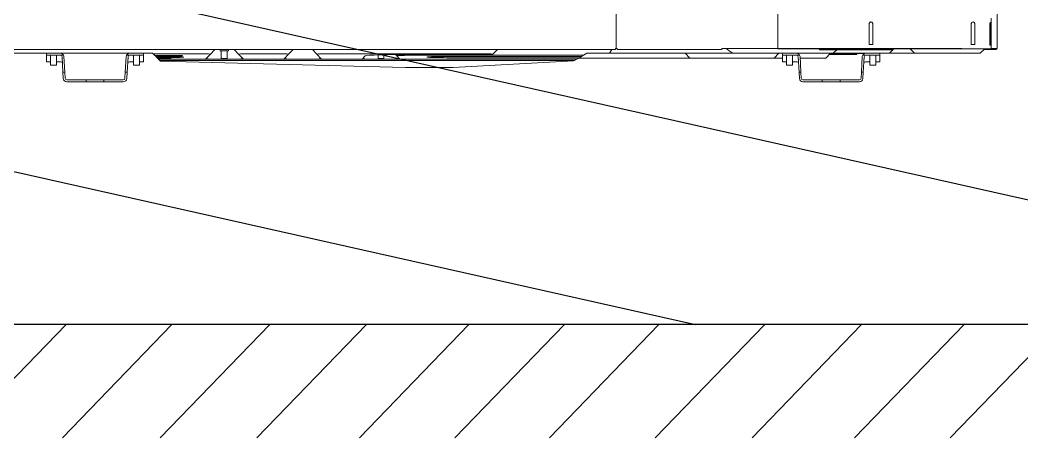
# Model space of a CAD drawing. Header units: millimetres. Extents: x -5096 to 255006, y -2833 to 77941.
# Drawn here: x 213182 to 215406, y 33315 to 34242 of the extents above; entities that cross this region are included whole.
import ezdxf

# ---------------------------------------------------------------- set-up
doc = ezdxf.new("R2010")
doc.units = ezdxf.units.MM
doc.layers.add('图框', color=7, linetype='Continuous', lineweight=0)

# ---------------------------------------------------------------- blocks, each defined once
blk = doc.blocks.new('A$C502410BE')
for p, q in [((13107.1, 6070.3), (17187.6, 5153.9)), ((13107.1, 5627.7), (15672.7, 5051.5)), ((20008.7, 5051.5), (10620.3, 5051.5)), ((14275.4, 5051.5), (14032.1, 4799.9)), ((14510.5, 5051.5), (14267.3, 4799.9)), ((14727.6, 5051.5), (14484.4, 4799.9)), ((14942.5, 5051.5), (14699.2, 4799.9)), ((15169.9, 5051.5), (14926.7, 4799.9)), ((15382.1, 5051.5), (15138.8, 4799.9)), ((15591.6, 5051.5), (15348.4, 4799.9)), ((15826.8, 5051.5), (15583.6, 4799.9)), ((16041.6, 5051.5), (15798.4, 4799.9)), ((16269.1, 5051.5), (16025.8, 4799.9)), ((16481.2, 5051.5), (16238, 4799.9))]:
    blk.add_line(p, q)
at = {"layer": '图框', "color": 1, "linetype": 'Continuous'}
for p, q in [((15497, 5664.1), (15497, 9080.1)), ((15497, 9079.1), (15497, 5664.1)), ((16342.5, 6077.9), (16342.5, 5664.1)), ((15855.4, 5971.2), (15855.4, 5664.1)), ((16058.4, 5719.4), (16058.4, 5673.3)), ((16060, 5722.6), (16064.7, 5722.6)), ((16066.3, 5673.3), (16066.3, 5719.4)), ((16285.1, 5719.4), (16285.1, 5673.3)), ((16293, 5673.3), (16293, 5719.4)), ((16326.4, 5719), (16326.3, 5718.7)), ((16326.3, 5718.7), (16326.3, 5718.3)), ((16326.3, 5718.3), (16326.3, 5718)), ((16326.3, 5718), (16326.3, 5717.6)), ((16326.3, 5717.6), (16326.3, 5671.5)), ((16326.5, 5719.7), (16326.4, 5719.4)), ((16326.4, 5719.4), (16326.4, 5719)), ((16326.4, 5718.9), (16326.4, 5719)), ((16326.4, 5718.7), (16326.4, 5718.9)), ((16326.4, 5718.6), (16326.4, 5718.7)), ((16326.4, 5718.5), (16326.4, 5718.6)), ((16326.4, 5718.3), (16326.4, 5718.5)), ((16326.4, 5718.2), (16326.4, 5718.3)), ((16326.4, 5718), (16326.4, 5718.2)), ((16326.4, 5717.9), (16326.4, 5718)), ((16326.4, 5717.7), (16326.4, 5717.9)), ((16326.4, 5717.6), (16326.4, 5717.7)), ((16326.4, 5671.5), (16326.4, 5717.6)), ((16326.6, 5720.3), (16326.5, 5720)), ((16326.5, 5720), (16326.5, 5719.7)), ((16326.7, 5720.5), (16326.6, 5720.3)), ((16326.8, 5720.8), (16326.7, 5720.5)), ((16326.9, 5721), (16326.8, 5720.8)), ((16327, 5721.1), (16326.9, 5721)), ((16327.1, 5721.3), (16327, 5721.1)), ((16327.2, 5721.5), (16327.1, 5721.4)), ((16327.1, 5721.4), (16327.1, 5721.3)), ((16327.3, 5721.5), (16327.2, 5721.5)), ((16327.4, 5721.5), (16327.3, 5721.5)), ((16327.5, 5721.5), (16327.4, 5721.5)), ((16327.6, 5721.5), (16327.5, 5721.5)), ((16327.7, 5721.4), (16327.6, 5721.5)), ((16327.8, 5721.3), (16327.7, 5721.4)), ((16327.8, 5721.1), (16327.8, 5721.3)), ((16327.9, 5721), (16327.8, 5721.1)), ((16328, 5720.8), (16327.9, 5721)), ((16328, 5720.5), (16328, 5720.8)), ((16328.1, 5720.3), (16328, 5720.5)), ((16328.1, 5720), (16328.1, 5720.3)), ((16328.2, 5719.7), (16328.1, 5720)), ((16328.2, 5719.4), (16328.2, 5719.7)), ((16328.2, 5719), (16328.2, 5719.4)), ((16328.3, 5718.7), (16328.2, 5719)), ((16328.3, 5718.3), (16328.3, 5718.7)), ((16328.3, 5718), (16328.3, 5718.3)), ((16328.3, 5717.6), (16328.3, 5718)), ((16328.3, 5671.5), (16328.3, 5717.6)), ((16329.1, 5731.3), (16329.1, 5663.6)), ((16058.4, 5673.3), (16066.3, 5673.3)), ((16285.1, 5673.3), (16293, 5673.3)), ((14232.1, 5653.5), (13998.3, 5653.5)), ((15495.1, 5662.2), (14063.1, 5662.2)), ((14232.1, 5649.3), (14232.1, 5653.5)), ((14232.1, 5653.5), (14240, 5653.5)), ((14262.8, 5653.5), (14240, 5653.5)), ((14416.9, 5653.5), (14262.8, 5653.5)), ((14439.8, 5653.5), (14416.9, 5653.5)), ((14439.8, 5653.5), (14447.7, 5653.5)), ((14447.7, 5653.5), (14447.7, 5649.3)), ((14467.7, 5653.5), (14447.7, 5653.5)), ((14447.7, 5653.5), (14447.7, 5649.3)), ((14467.7, 5653.5), (14469, 5652.2)), ((14469, 5652.2), (14472.3, 5648.9)), ((14580.4, 5652.2), (14469, 5652.2)), ((14595.8, 5651.8), (14586, 5641.6)), ((14605.7, 5662.2), (14595.8, 5651.8)), ((14617.5, 5662.2), (14617.5, 5659.3)), ((14635.7, 5659.3), (14617.5, 5659.3)), ((14620, 5659.3), (14620, 5641.9)), ((14633.2, 5641.9), (14633.2, 5659.3)), ((14635.7, 5659.3), (14635.7, 5662.2)), ((14648.6, 5662.2), (14658.6, 5651.8)), ((14668.3, 5641.6), (14658.6, 5651.8)), ((14754.1, 5652.2), (14674, 5652.2)), ((14769.5, 5651.8), (14759.7, 5641.6)), ((14779.4, 5662.2), (14769.5, 5651.8)), ((14822.3, 5662.2), (14832.3, 5651.8)), ((14842, 5641.6), (14832.3, 5651.8)), ((15207, 5652.2), (14847.7, 5652.2)), ((14968, 5649.9), (14968, 5641.9)), ((14981.2, 5641.9), (14981.2, 5650.3)), ((15007, 5650.7), (15009.5, 5648)), ((15207, 5650.9), (15048.4, 5650.9)), ((15223.1, 5651.8), (15222.6, 5651.3)), ((15233, 5662.2), (15223.1, 5651.8)), ((15424.3, 5649.1), (15431.9, 5653.5)), ((15431.9, 5653.5), (15482.2, 5653.5)), ((15431.9, 5653.5), (15510.2, 5653.5)), ((15487, 5662.2), (15482.2, 5653.5)), ((15482.2, 5653.5), (15578.6, 5653.5)), ((15495.1, 5664.1), (15495.1, 5664.1)), ((15495.1, 5664.1), (15495.1, 5662.2)), ((15495.1, 5664.1), (15495.1, 5664.1)), ((15495.1, 5664.1), (15495.1, 5664.1)), ((15495.1, 5664.1), (15497, 5664.1)), ((15497, 5664.1), (15498.8, 5664.1)), ((15498.8, 5664.1), (15498.8, 5664.1)), ((15498.8, 5664.1), (15498.8, 5664.1)), ((15498.8, 5662.2), (15498.8, 5664.1)), ((15498.8, 5664.1), (15498.8, 5664.1)), ((15731.6, 5662.2), (15498.8, 5662.2)), ((15578.6, 5653.5), (15712.5, 5653.5)), ((15660.4, 5643), (15649.9, 5653.5)), ((15712.5, 5653.5), (15756.1, 5653.5)), ((15731.6, 5664.1), (15731.6, 5664.1)), ((15731.6, 5664.1), (15855.4, 5664.1)), ((15731.6, 5664.1), (15731.6, 5662.2)), ((15731.6, 5664.1), (15731.6, 5664.1)), ((15731.6, 5664.1), (15731.6, 5664.1)), ((15866.2, 5653.5), (15755.6, 5653.5)), ((15858.1, 5653.5), (15847.5, 5643)), ((15855.4, 5664.1), (15855.4, 5663.6)), ((16264, 5664.1), (15855.4, 5664.1)), ((16275.9, 5663.6), (15855.4, 5663.6)), ((15866.2, 5649.3), (15866.2, 5653.5)), ((15866.2, 5653.5), (15874.2, 5653.5)), ((15897, 5653.5), (15874.2, 5653.5)), ((15951, 5653.5), (15897, 5653.5)), ((15947.9, 5663.6), (15947.9, 5661.4)), ((15947.9, 5661.4), (15947.9, 5663.6)), ((15947.9, 5661.4), (16072.9, 5661.4)), ((15947.9, 5661.4), (15947.9, 5661.4)), ((15951, 5653.5), (15978.7, 5653.5)), ((15962.2, 5643), (15972.7, 5653.5)), ((16023.3, 5651.2), (15970.4, 5651.2)), ((16023.3, 5653), (15972.2, 5653)), ((15986.6, 5661.4), (15978.7, 5653.5)), ((15978.7, 5653.5), (16051.1, 5653.5)), ((16023.3, 5653), (16031.2, 5653)), ((16031.2, 5651.2), (16023.3, 5651.2)), ((16031.2, 5653), (16031.2, 5653)), ((16031.2, 5653), (16031.3, 5653)), ((16031.2, 5653), (16031.2, 5651.2)), ((16048.3, 5653), (16031.3, 5653)), ((16031.3, 5653), (16031.3, 5653)), ((16073.9, 5653.5), (16051.1, 5653.5)), ((16072.9, 5661.4), (16111.2, 5661.4)), ((16073.9, 5653.5), (16081.9, 5653.5)), ((16081.9, 5653.5), (16081.9, 5649.3)), ((16081.9, 5653.5), (16081.9, 5649.3)), ((16081.9, 5653.5), (16103.2, 5653.5)), ((16111.1, 5661.4), (16103.2, 5653.5)), ((16103.2, 5653.5), (16159.4, 5653.5)), ((16111.2, 5661.4), (16113.3, 5663.6)), ((16148.9, 5664.1), (16159.4, 5653.5)), ((16159.4, 5653.5), (16213.5, 5653.5)), ((16287.7, 5653.5), (16213.5, 5653.5)), ((16329.1, 5663.6), (16275.9, 5663.6)), ((16304.8, 5653.5), (16287.7, 5653.5)), ((16314.9, 5663.6), (16304.8, 5653.5)), ((16314.1, 5662), (16314.1, 5662.8)), ((16322, 5662), (16314.1, 5662)), ((16340.4, 5662), (16322, 5662)), ((16326.3, 5671.5), (16328.3, 5671.5)), ((16329.1, 5664.1), (16340.4, 5664.1)), ((16340.4, 5664.1), (16342.5, 5664.1)), ((16342.5, 5664.1), (16342.5, 5664.1)), ((14232.1, 5645.6), (14232.1, 5649.3)), ((14240, 5649.3), (14232.1, 5649.3)), ((14232.1, 5640.1), (14232.1, 5645.6)), ((14232.1, 5634.6), (14232.1, 5640.1)), ((14241, 5634.6), (14232.1, 5634.6)), ((14262.8, 5649.3), (14240, 5649.3)), ((14241, 5649.3), (14241, 5627.2)), ((14254.2, 5627.2), (14254.2, 5649.3)), ((14263.7, 5634.6), (14254.2, 5634.6)), ((14269.8, 5649.3), (14262.8, 5649.3)), ((14268.5, 5611.4), (14266.5, 5645.8)), ((14270.7, 5646.1), (14272.7, 5611.4)), ((14409, 5646.1), (14407, 5611.4)), ((14416.9, 5649.3), (14409.9, 5649.3)), ((14411.2, 5611.4), (14413.2, 5645.8)), ((14425.5, 5634.6), (14416, 5634.6)), ((14439.8, 5649.3), (14416.9, 5649.3)), ((14425.5, 5649.3), (14425.5, 5627.2)), ((14438.7, 5627.2), (14438.7, 5649.3)), ((14447.7, 5634.6), (14438.7, 5634.6)), ((14447.7, 5649.3), (14439.8, 5649.3)), ((14447.7, 5649.3), (14447.7, 5645.6)), ((14447.7, 5640.1), (14447.7, 5645.6)), ((14447.7, 5640.1), (14447.7, 5634.6)), ((14472.3, 5648.9), (14473.7, 5647.6)), ((14472.3, 5648.9), (14508.6, 5648.9)), ((14508.6, 5647.6), (14473.7, 5647.6)), ((14473.7, 5647.6), (14475.4, 5645.8)), ((14475.4, 5645.8), (14477, 5644.3)), ((14475.4, 5645.8), (14508.6, 5645.8)), ((14477, 5644.3), (14478.5, 5642.7)), ((14508.6, 5644.3), (14477, 5644.3)), ((14478.5, 5642.7), (14480.2, 5641)), ((14478.5, 5642.7), (14508.6, 5642.7)), ((14480.2, 5641), (14480.9, 5640.4)), ((14508.6, 5641), (14480.2, 5641)), ((14480.9, 5640.4), (15409.2, 5640.4)), ((14480.9, 5640.4), (14483.8, 5637.5)), ((14483.8, 5637.5), (14484.8, 5636.4)), ((14483.8, 5637.5), (15404.1, 5637.5)), ((15029.1, 5621.9), (14484.8, 5636.4)), ((14633.2, 5641.9), (14620, 5641.9)), ((14939.6, 5648), (14933.4, 5641.6)), ((14981.2, 5641.9), (14968, 5641.9)), ((15015.7, 5641.6), (15009.5, 5648)), ((15048.4, 5649.1), (15424.3, 5649.1)), ((15419.8, 5646.6), (15128, 5646.6)), ((15128, 5643.8), (15415, 5643.8)), ((15134.6, 5621.9), (15402.3, 5636.5)), ((15404.1, 5637.5), (15402.3, 5636.5)), ((15409.2, 5640.4), (15404.1, 5637.5)), ((15415, 5643.8), (15409.2, 5640.4)), ((15452.1, 5643), (15413.7, 5643)), ((15415, 5643.8), (15419.8, 5646.6)), ((15424.3, 5649.1), (15419.8, 5646.6)), ((15624.8, 5643), (15452.1, 5643)), ((15660.4, 5643), (15624.8, 5643)), ((15677.5, 5643), (15660.4, 5643)), ((15830.4, 5643), (15677.5, 5643)), ((15847.5, 5643), (15830.4, 5643)), ((15866.2, 5643), (15847.5, 5643)), ((15874.2, 5649.3), (15866.2, 5649.3)), ((15866.2, 5645.6), (15866.2, 5649.3)), ((15866.2, 5640.1), (15866.2, 5645.6)), ((15866.2, 5634.6), (15866.2, 5640.1)), ((15875.2, 5634.6), (15866.2, 5634.6)), ((15897, 5649.3), (15874.2, 5649.3)), ((15875.2, 5649.3), (15875.2, 5627.2)), ((15888.4, 5627.2), (15888.4, 5649.3)), ((15897.9, 5634.6), (15888.4, 5634.6)), ((15904, 5649.3), (15897, 5649.3)), ((15902.7, 5611.4), (15900.7, 5645.8)), ((15904.9, 5646.1), (15906.9, 5611.4)), ((15945.1, 5643), (15905.1, 5643)), ((15962.2, 5643), (15945.1, 5643)), ((16043.2, 5646.1), (16041.2, 5611.4)), ((16051.1, 5649.3), (16044.1, 5649.3)), ((16045.4, 5611.4), (16047.4, 5645.8)), ((16059.7, 5634.6), (16050.2, 5634.6)), ((16073.9, 5649.3), (16051.1, 5649.3)), ((16059.7, 5649.3), (16059.7, 5627.2)), ((16072.9, 5627.2), (16072.9, 5649.3)), ((16081.9, 5634.6), (16072.9, 5634.6)), ((16081.9, 5649.3), (16073.9, 5649.3)), ((16081.9, 5649.3), (16081.9, 5645.6)), ((16081.9, 5640.1), (16081.9, 5645.6)), ((16081.9, 5640.1), (16081.9, 5634.6)), ((14254.2, 5627.2), (14241, 5627.2)), ((14269.3, 5597.7), (14268.5, 5611.4)), ((14272.7, 5611.4), (14268.5, 5611.4)), ((14272.7, 5611.4), (14273.5, 5598)), ((14407, 5611.4), (14406.2, 5598)), ((14411.2, 5611.4), (14407, 5611.4)), ((14410.4, 5597.7), (14411.2, 5611.4)), ((14438.7, 5627.2), (14425.5, 5627.2)), ((15029.1, 5621.9), (15134.6, 5621.9)), ((15875.2, 5627.2), (15888.4, 5627.2)), ((15903.5, 5597.7), (15902.7, 5611.4)), ((15906.9, 5611.4), (15902.7, 5611.4)), ((15906.9, 5611.4), (15907.7, 5598)), ((16041.2, 5611.4), (16040.4, 5598)), ((16045.4, 5611.4), (16041.2, 5611.4)), ((16044.6, 5597.7), (16045.4, 5611.4)), ((16059.7, 5627.2), (16072.9, 5627.2)), ((14277.2, 5594.5), (14312.2, 5594.5)), ((14312.2, 5590.3), (14277.2, 5590.3)), ((14312.2, 5594.5), (14320.1, 5594.5)), ((14320.1, 5590.3), (14312.2, 5590.3)), ((14320.1, 5594.5), (14320.1, 5590.3)), ((14320.1, 5594.5), (14359.6, 5594.5)), ((14320.1, 5590.3), (14359.6, 5590.3)), ((14359.6, 5594.5), (14367.5, 5594.5)), ((14359.6, 5590.3), (14359.6, 5594.5)), ((14367.5, 5590.3), (14359.6, 5590.3)), ((14367.5, 5594.5), (14402.5, 5594.5)), ((14402.5, 5590.3), (14367.5, 5590.3)), ((15911.4, 5594.5), (15946.4, 5594.5)), ((15946.4, 5590.3), (15911.4, 5590.3)), ((15946.4, 5594.5), (15954.3, 5594.5)), ((15954.3, 5590.3), (15946.4, 5590.3)), ((15954.3, 5594.5), (15993.8, 5594.5)), ((15954.3, 5594.5), (15954.3, 5590.3)), ((15954.3, 5590.3), (15993.8, 5590.3)), ((15993.8, 5590.3), (15993.8, 5594.5)), ((15993.8, 5594.5), (16001.7, 5594.5)), ((16001.7, 5590.3), (15993.8, 5590.3)), ((16001.7, 5594.5), (16036.7, 5594.5)), ((16036.7, 5590.3), (16001.7, 5590.3))]:
    blk.add_line(p, q, dxfattribs=at)
for centre, radius, start, end in [((16062.4, 5719.4), 3.95, 0, 180), ((16289, 5719.4), 3.95, 0, 180), ((14262.8, 5645.6), 7.91, 27.8181, 90), ((14416.9, 5645.6), 7.91, 90, 152.1819), ((14584.1, 5507.4), 144.9, 85.3721, 91.4698), ((14669.9, 5521.8), 130.5, 88.1931, 94.9651), ((14757.8, 5507.4), 144.9, 85.3721, 91.4698), ((14843.6, 5521.8), 130.5, 88.1931, 94.9651), ((15211.2, 5511.3), 141, 85.1598, 91.6771), ((15660.9, 5524.8), 159.9, 53.6381, 60.6029), ((15897, 5645.6), 7.91, 27.8181, 90), ((16051.1, 5645.6), 7.91, 90, 152.1819), ((16340.4, 5664.1), 2.11, 270, 0), ((14262.8, 5645.6), 3.69, 3.3385, 90), ((14263.7, 5630.9), 3.69, 3.3385, 90), ((14262.8, 5645.6), 7.91, 3.3385, 27.8181), ((14416.9, 5645.6), 7.91, 152.1819, 176.6615), ((14416, 5630.9), 3.69, 90, 176.6615), ((14416.9, 5645.6), 3.69, 90, 176.6615), ((15897, 5645.6), 3.69, 3.3385, 90), ((15897.9, 5630.9), 3.69, 3.3385, 90), ((15897, 5645.6), 7.91, 3.3385, 27.8181), ((16051.1, 5645.6), 7.91, 152.1819, 176.6615), ((16050.2, 5630.9), 3.69, 90, 176.6615), ((16051.1, 5645.6), 3.69, 90, 176.6615), ((14277.2, 5598.2), 7.91, 183.3385, 270), ((14277.2, 5598.2), 3.69, 183.3385, 270), ((14402.5, 5598.2), 3.69, 270, 356.6615), ((14402.5, 5598.2), 7.91, 270, 356.6615), ((15911.4, 5598.2), 7.91, 183.3385, 270), ((15911.4, 5598.2), 3.69, 183.3385, 270), ((16036.7, 5598.2), 3.69, 270, 356.6615), ((16036.7, 5598.2), 7.91, 270, 356.6615)]:
    blk.add_arc(centre, radius, start, end, dxfattribs=at)
for centre, major_axis, ratio, start_param, end_param in [((15048.4, 5648), (108.8, 0), 0.026874, 1.570796, 3.116067), ((15207, 5651.3), (15.6, 0), 0.026874, -1.570796, -0.025525), ((14508.6, 5648.2), (-25.1, 0), 0.026875, 1.570796, 4.712389), ((14508.6, 5645), (-28.3, 0), 0.026875, 1.570796, 4.712389), ((14627.2, 5641.5), (-41.1, 0), 0.026874, -0.025525, 3.167118), ((14800.9, 5641.5), (-41.1, 0), 0.026874, -0.025525, 3.167118), ((14974.6, 5641.5), (-41.1, 0), 0.026874, -0.025525, 3.167118), ((15048.4, 5648.1), (38.8, 0), 0.026874, 1.570796, 3.167118), ((15128, 5645.2), (51.8, 0), 0.026875, 1.570796, 4.712389)]:
    blk.add_ellipse(centre, major_axis=major_axis, ratio=ratio, start_param=start_param, end_param=end_param, dxfattribs=at)

msp = doc.modelspace()

# ---------------------------------------------------------------- block references
msp.add_blockref('A$C502410BE', (199008.6, 28515))

doc.saveas('drawing.dxf')
